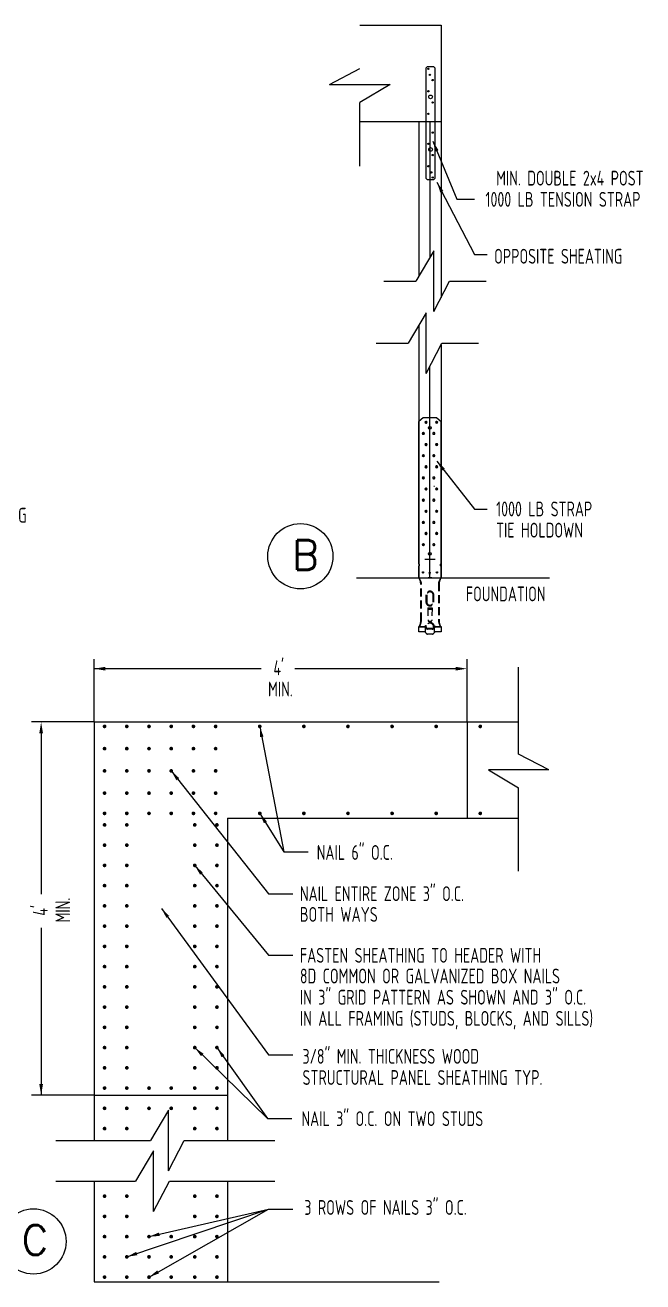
# Model space of a CAD drawing. Header units: inches. Extents: x 683 to 9753, y -6805 to 20230.
# Drawn here: x 6996.8 to 7230.4, y -6536.9 to -6062.1 of the extents above; entities that cross this region are included whole.
import ezdxf

# ---------------------------------------------------------------- set-up
doc = ezdxf.new("R2010")
doc.units = ezdxf.units.IN
doc.header["$LTSCALE"] = 48
doc.header["$MEASUREMENT"] = 0
doc.linetypes.add('HIDDEN4', pattern=[0.09375, 0.0625, -0.03125])
doc.layers.add('DPIS-BL', color=9, linetype='Continuous')
doc.layers.add('DPIS-TEXT', color=7, linetype='Continuous')
doc.styles.add('ARCHITXT', font='ARCHITXT.shx')
doc.styles.add('DPIS-DIM', font='Simplex.shx', dxfattribs={"oblique": 15})
doc.styles.get("Standard").update_dxf_attribs({"font": 'simplex.shx', "oblique": 15})
doc.dimstyles.new('lennar', dxfattribs={"dimtxt": 5, "dimasz": 4, "dimexe": 3, "dimexo": 2, "dimgap": 2, "dimtad": 1, "dimdec": 4, "dimrnd": 0.125, "dimzin": 3, "dimdsep": 46, "dimlunit": 4, "dimtxsty": 'DPIS-DIM', "dimblk": 'ARCHTICK', "dimcen": 3, "dimdle": 3, "dimclrd": 2, "dimclre": 2, "dimclrt": 256, "dimadec": 0, "dimazin": 0, "dimtfac": 1, "dimtdec": 4, "dimtmove": 0, "dimatfit": 3, "dimfxl": 1, "dimtolj": 1, "dimtzin": 0, "dimarcsym": 0})

# ---------------------------------------------------------------- blocks, each defined once
blk = doc.blocks.new('A$C37462025')
for p, q in [((1.62, 0.18), (1.88, 0.44)), ((1.62, 0.18), (1.62, -20.53)), ((3.12, 0.44), (1.88, 0.44)), ((3.39, 0.18), (3.12, 0.44)), ((3.39, -20.53), (3.39, 0.18)), ((1.62, -20.53), (1.88, -20.8)), ((1.88, -20.8), (3.12, -20.8)), ((3.12, -20.8), (3.39, -20.53))]:
    blk.add_line(p, q)
for centre, radius in [((2.1, 0.09), 0.122), ((2.36, -1.06), 0.122), ((2.89, -2.03), 0.122), ((2.1, -4.16), 0.122), ((2.5, -5.22), 0.354), ((2.89, -6.28), 0.122), ((2.1, -8.41), 0.122), ((2.9, -11.95), 0.122), ((2.1, -14.07), 0.122), ((2.5, -15.13), 0.354), ((2.9, -16.19), 0.122), ((2.1, -18.32), 0.122), ((2.63, -19.47), 0.122), ((2.9, -20.44), 0.122)]:
    blk.add_circle(centre, radius)
blk = doc.blocks.new('A$C52C076BC')
for p, q in [((7.7, -0.41), (6.12, -1.81)), ((6.12, -55.67), (6.12, -1.81)), ((8.97, -1.83), (8.75, -1.83)), ((8.97, -1.92), (8.75, -1.92)), ((8.75, -2.4), (8.97, -2.4)), ((8.75, -2.49), (8.97, -2.49)), ((12.95, -1.83), (12.73, -1.83)), ((12.95, -1.92), (12.73, -1.92)), ((12.95, -2.4), (12.73, -2.4)), ((12.95, -2.49), (12.73, -2.49)), ((12.95, -0.41), (14.52, -1.81)), ((14.52, -55.67), (14.52, -1.81)), ((7.7, -6.03), (7.92, -6.03)), ((7.7, -6.12), (7.92, -6.12)), ((7.92, -6.6), (7.7, -6.6)), ((7.92, -6.69), (7.7, -6.69)), ((11.9, -6.03), (11.68, -6.03)), ((11.9, -6.12), (11.68, -6.12)), ((11.68, -6.6), (11.9, -6.6)), ((11.68, -6.69), (11.9, -6.69)), ((8.97, -10.23), (8.75, -10.23)), ((8.97, -10.32), (8.75, -10.32)), ((8.75, -10.8), (8.97, -10.8)), ((8.75, -10.89), (8.97, -10.89)), ((12.95, -10.23), (12.73, -10.23)), ((12.95, -10.32), (12.73, -10.32)), ((12.95, -10.8), (12.73, -10.8)), ((12.95, -10.89), (12.73, -10.89)), ((7.7, -14.43), (7.92, -14.43)), ((7.7, -14.52), (7.92, -14.52)), ((7.92, -15), (7.7, -15)), ((7.92, -15.09), (7.7, -15.09)), ((8.97, -18.63), (8.75, -18.63)), ((8.97, -18.72), (8.75, -18.72)), ((11.9, -14.43), (11.68, -14.43)), ((11.9, -14.52), (11.68, -14.52)), ((11.68, -15), (11.9, -15)), ((11.68, -15.09), (11.9, -15.09)), ((12.95, -18.63), (12.73, -18.63)), ((12.95, -18.72), (12.73, -18.72)), ((7.7, -22.83), (7.92, -22.83)), ((7.7, -22.92), (7.92, -22.92)), ((7.92, -23.4), (7.7, -23.4)), ((7.92, -23.49), (7.7, -23.49)), ((8.75, -19.2), (8.97, -19.2)), ((8.75, -19.29), (8.97, -19.29)), ((11.9, -22.92), (11.68, -22.92)), ((11.68, -23.4), (11.9, -23.4)), ((11.68, -23.49), (11.9, -23.49)), ((12.95, -19.2), (12.73, -19.2)), ((12.95, -19.29), (12.73, -19.29)), ((8.97, -27.03), (8.75, -27.03)), ((8.97, -27.12), (8.75, -27.12)), ((8.75, -27.6), (8.97, -27.6)), ((8.75, -27.69), (8.97, -27.69)), ((12.02, -26.34), (11.8, -26.34)), ((12.95, -27.03), (12.73, -27.03)), ((12.95, -27.12), (12.73, -27.12)), ((12.95, -27.6), (12.73, -27.6)), ((12.95, -27.69), (12.73, -27.69)), ((7.7, -31.23), (7.92, -31.23)), ((7.7, -31.32), (7.92, -31.32)), ((7.92, -31.8), (7.7, -31.8)), ((7.92, -31.89), (7.7, -31.89)), ((11.9, -31.23), (11.68, -31.23)), ((11.9, -31.32), (11.68, -31.32)), ((11.68, -31.8), (11.9, -31.8)), ((11.68, -31.89), (11.9, -31.89)), ((8.97, -35.43), (8.75, -35.43)), ((8.97, -35.52), (8.75, -35.52)), ((8.75, -36), (8.97, -36)), ((8.75, -36.09), (8.97, -36.09)), ((12.95, -35.43), (12.73, -35.43)), ((12.95, -35.52), (12.73, -35.52)), ((12.95, -36), (12.73, -36)), ((12.95, -36.09), (12.73, -36.09)), ((7.7, -39.63), (7.92, -39.63)), ((7.7, -39.72), (7.92, -39.72)), ((7.92, -40.2), (7.7, -40.2)), ((7.92, -40.29), (7.7, -40.29)), ((11.9, -39.63), (11.68, -39.63)), ((11.9, -39.72), (11.68, -39.72)), ((11.68, -40.2), (11.9, -40.2)), ((11.68, -40.29), (11.9, -40.29)), ((8.97, -43.83), (8.75, -43.83)), ((8.97, -43.92), (8.75, -43.92)), ((8.75, -44.4), (8.97, -44.4)), ((8.75, -44.49), (8.97, -44.49)), ((12.95, -43.83), (12.73, -43.83)), ((12.95, -43.92), (12.73, -43.92)), ((12.95, -44.4), (12.73, -44.4)), ((12.95, -44.49), (12.73, -44.49)), ((7.7, -48.03), (7.92, -48.03)), ((7.7, -48.12), (7.92, -48.12)), ((7.92, -48.6), (7.7, -48.6)), ((7.92, -48.69), (7.7, -48.69)), ((11.9, -48.03), (11.68, -48.03)), ((11.9, -48.12), (11.68, -48.12)), ((11.68, -48.6), (11.9, -48.6)), ((11.68, -48.69), (11.9, -48.69)), ((6.12, -60.96), (6.12, -56.46)), ((6.41, -56.17), (6.41, -55.95)), ((12.25, -53.96), (8.4, -53.96)), ((14.24, -56.17), (14.24, -55.95)), ((14.52, -60.96), (14.52, -56.46)), ((11.02, -60.94), (9.62, -60.94)), ((9.62, -60.94), (9.62, -60.98)), ((11.02, -60.98), (9.62, -60.98)), ((10.06, -58.86), (10.59, -58.86)), ((10.32, -59.84), (10.06, -58.86)), ((10.32, -58.86), (10.32, -57.88)), ((10.32, -59.84), (10.59, -58.86)), ((11.02, -60.98), (11.02, -60.94)), ((14.52, -59.56), (14.52, -60.96))]:
    blk.add_line(p, q)
at = {"linetype": 'Continuous'}
blk.add_line((12.95, -0.41), (7.7, -0.41), dxfattribs=at)
at = {"color": 9, "linetype": 'HIDDEN4'}
for p, q in [((6.82, -76.96), (6.82, -62.98)), ((7.1, -76.96), (7.1, -62.98)), ((13.55, -62.98), (13.55, -76.96)), ((13.82, -62.98), (13.82, -76.96)), ((8.82, -67.31), (8.82, -70.14)), ((9.1, -67.31), (9.1, -70.14)), ((11.55, -70.14), (11.55, -67.31)), ((11.83, -70.14), (11.83, -67.31)), ((9.49, -72.23), (9.62, -77.06)), ((9.49, -72.23), (11.16, -72.23)), ((9.5, -72.51), (11.15, -72.51)), ((9.51, -72.79), (11.14, -72.79)), ((11.16, -72.23), (11.03, -77.06)), ((6.12, -79.27), (8.21, -79.27)), ((6.12, -81.29), (6.12, -79.27)), ((8.21, -79.52), (6.12, -79.52)), ((8.65, -79.33), (8.65, -79.4)), ((8.65, -81.5), (8.65, -79.73)), ((8.92, -79.33), (8.92, -79.7)), ((11.22, -80.01), (9.43, -80.01)), ((11.21, -80.26), (9.44, -80.26)), ((9.79, -77.24), (10.85, -77.24)), ((11.72, -79.7), (11.72, -79.33)), ((12, -79.4), (12, -79.33)), ((12, -81.5), (12, -79.73)), ((12.44, -79.27), (14.52, -79.27)), ((14.52, -79.52), (12.44, -79.52)), ((14.52, -79.27), (14.52, -81.29)), ((8.21, -81.29), (6.12, -81.29)), ((11.17, -82.12), (9.48, -82.12)), ((14.52, -81.29), (12.44, -81.29))]:
    blk.add_line(p, q, dxfattribs=at)
for centre, radius in [((10.32, -4.26), 0.525), ((10.32, -51.86), 0.525), ((7.7, -58.86), 0.239), ((12.95, -58.86), 0.239)]:
    blk.add_circle(centre, radius)
for centre, radius, start, end in [((8.75, -2.16), 0.327, 90, 270), ((8.75, -2.16), 0.239, 90, 270), ((8.97, -2.16), 0.327, 270, 90), ((8.97, -2.16), 0.239, 270, 90), ((12.73, -2.16), 0.327, 90, 270), ((12.73, -2.16), 0.239, 90, 270), ((12.95, -2.16), 0.327, 270, 90), ((12.95, -2.16), 0.239, 270, 90), ((7.7, -6.36), 0.327, 90, 270), ((7.7, -6.36), 0.239, 90, 270), ((7.92, -6.36), 0.327, 270, 90), ((7.92, -6.36), 0.239, 270, 90), ((11.68, -6.36), 0.327, 90, 270), ((11.68, -6.36), 0.239, 90, 270), ((11.9, -6.36), 0.327, 270, 90), ((11.9, -6.36), 0.239, 270, 90), ((8.75, -10.56), 0.327, 90, 270), ((8.75, -10.56), 0.239, 90, 270), ((8.97, -10.56), 0.327, 270, 90), ((8.97, -10.56), 0.239, 270, 90), ((12.73, -10.56), 0.327, 90, 270), ((12.73, -10.56), 0.239, 90, 270), ((12.95, -10.56), 0.327, 270, 90), ((12.95, -10.56), 0.239, 270, 90), ((7.7, -14.76), 0.327, 90, 270), ((7.7, -14.76), 0.239, 90, 270), ((7.92, -14.76), 0.327, 270, 90), ((7.92, -14.76), 0.239, 270, 90), ((8.75, -18.96), 0.327, 90, 270), ((8.75, -18.96), 0.239, 90, 270), ((8.97, -18.96), 0.327, 270, 90), ((8.97, -18.96), 0.239, 270, 90), ((11.68, -14.76), 0.327, 90, 270), ((11.68, -14.76), 0.239, 90, 270), ((11.9, -14.76), 0.327, 270, 90), ((11.9, -14.76), 0.239, 270, 90), ((12.73, -18.96), 0.327, 90, 270), ((12.73, -18.96), 0.239, 90, 270), ((12.95, -18.96), 0.327, 270, 90), ((12.95, -18.96), 0.239, 270, 90), ((7.7, -23.16), 0.327, 90, 270), ((7.7, -23.16), 0.239, 90, 270), ((7.92, -23.16), 0.327, 270, 90), ((7.92, -23.16), 0.239, 270, 90), ((11.68, -23.16), 0.327, 90, 270), ((11.68, -23.16), 0.239, 90, 270), ((11.9, -23.16), 0.327, 270, 90), ((11.9, -23.16), 0.239, 270, 90), ((8.75, -27.36), 0.327, 90, 270), ((8.75, -27.36), 0.239, 90, 270), ((8.97, -27.36), 0.327, 270, 90), ((8.97, -27.36), 0.239, 270, 90), ((12.73, -27.36), 0.327, 90, 270), ((12.73, -27.36), 0.239, 90, 270), ((12.95, -27.36), 0.327, 270, 90), ((12.95, -27.36), 0.239, 270, 90), ((7.7, -31.56), 0.327, 90, 270), ((7.7, -31.56), 0.239, 90, 270), ((7.92, -31.56), 0.327, 270, 90), ((7.92, -31.56), 0.239, 270, 90), ((11.68, -31.56), 0.327, 90, 270), ((11.68, -31.56), 0.239, 90, 270), ((11.9, -31.56), 0.327, 270, 90), ((11.9, -31.56), 0.239, 270, 90), ((8.75, -35.76), 0.327, 90, 270), ((8.75, -35.76), 0.239, 90, 270), ((8.97, -35.76), 0.327, 270, 90), ((8.97, -35.76), 0.239, 270, 90), ((12.73, -35.76), 0.327, 90, 270), ((12.73, -35.76), 0.239, 90, 270), ((12.95, -35.76), 0.327, 270, 90), ((12.95, -35.76), 0.239, 270, 90), ((7.7, -39.96), 0.327, 90, 270), ((7.7, -39.96), 0.239, 90, 270), ((7.92, -39.96), 0.327, 270, 90), ((7.92, -39.96), 0.239, 270, 90), ((11.68, -39.96), 0.327, 90, 270), ((11.68, -39.96), 0.239, 90, 270), ((11.9, -39.96), 0.327, 270, 90), ((11.9, -39.96), 0.239, 270, 90), ((8.75, -44.16), 0.327, 90, 270), ((8.75, -44.16), 0.239, 90, 270), ((8.97, -44.16), 0.327, 270, 90), ((8.97, -44.16), 0.239, 270, 90), ((12.73, -44.16), 0.327, 90, 270), ((12.73, -44.16), 0.239, 90, 270), ((12.95, -44.16), 0.327, 270, 90), ((12.95, -44.16), 0.239, 270, 90), ((7.7, -48.36), 0.327, 90, 270), ((7.7, -48.36), 0.239, 90, 270), ((7.92, -48.36), 0.327, 270, 90), ((7.92, -48.36), 0.239, 270, 90), ((11.68, -48.36), 0.327, 90, 270), ((11.68, -48.36), 0.239, 90, 270), ((11.9, -48.36), 0.327, 270, 90), ((11.9, -48.36), 0.239, 270, 90), ((6.12, -55.95), 0.284, 0, 90), ((6.12, -56.17), 0.284, 270, 0), ((14.52, -55.95), 0.284, 90, 180), ((14.52, -56.17), 0.284, 180, 270)]:
    blk.add_arc(centre, radius, start, end)
for centre, radius, start, end in [((2.97, -63.73), 4.2, 10.3323, 41.3127), ((2.91, -63.21), 3.92, 3.3098, 34.9264), ((17.68, -63.73), 4.2, 138.6873, 169.6677), ((17.74, -63.21), 3.92, 145.0736, 176.6902), ((10.32, -67.46), 1.51, 6.0751, 173.9249), ((10.32, -67.44), 1.23, 6.0751, 173.9249), ((10.32, -69.98), 1.51, 186.0751, 353.9249), ((10.32, -70.01), 1.23, 186.0751, 353.9249), ((2.91, -77.28), 3.92, 329.5016, 4.6192), ((2.9, -76.83), 4.2, 324.6232, 358.2973), ((8.21, -80.07), 0.804, 27.4144, 90), ((8.21, -80.07), 0.554, 27.4174, 90), ((10.32, -79.44), 1.68, 3.741, 176.259), ((9.44, -79.43), 0.832, 207.4174, 270), ((10.32, -79.43), 1.4, 3.741, 176.259), ((9.44, -79.43), 0.582, 207.4144, 270), ((9.79, -77.06), 0.175, 181.5115, 270), ((10.85, -77.06), 0.175, 270, 358.4885), ((11.21, -79.43), 0.582, 270, 332.5856), ((11.21, -79.43), 0.832, 270, 332.5826), ((12.44, -80.07), 0.804, 90, 152.5856), ((12.44, -80.07), 0.554, 90, 152.5826), ((17.75, -76.83), 4.2, 181.7027, 215.3768), ((17.73, -77.28), 3.92, 175.3808, 210.4984), ((8.21, -81.84), 0.554, 23.5782, 90), ((9.48, -81.29), 0.832, 203.5782, 270), ((11.17, -81.29), 0.832, 270, 336.4218), ((12.44, -81.84), 0.554, 90, 156.4218)]:
    blk.add_arc(centre, radius, start, end, dxfattribs=at)
blk.add_solid([(9.62, -60.98), (11.02, -60.98), (9.62, -60.94), (11.02, -60.94)])
blk = doc.blocks.new('_ArchTick')
at = {"color": 0, "const_width": 0.15}
blk.add_lwpolyline([(-0.5, -0.5), (0.5, 0.5)], dxfattribs=at)

msp = doc.modelspace()

# ---------------------------------------------------------------- linework, layer by layer
at = {"color": 6}
for p, q in [((7123.40746, -6062.11986), (7154.10549, -6062.11986)), ((7154.10549, -6062.11986), (7154.10549, -6165.0251)), ((7123.40746, -6098.51986), (7154.10549, -6098.51986)), ((7154.10549, -6182.89072), (7154.10549, -6270.96275)), ((7122.11011, -6270.96275), (7195.08767, -6270.96275)), ((7022.92486, -6325.24913), (7022.92486, -6483.47875)), ((7022.92486, -6325.24913), (7183.45026, -6325.24913)), ((7073.32486, -6361.64913), (7073.32486, -6483.47875)), ((7073.32486, -6361.64913), (7183.45026, -6361.64913)), ((7022.92486, -6498.7952), (7022.92486, -6536.85038)), ((7073.32486, -6498.7952), (7073.32486, -6536.85038)), ((7022.92486, -6536.85038), (7073.32486, -6536.85038)), ((7073.32486, -6536.85038), (7153.43149, -6536.85038))]:
    msp.add_line(p, q, dxfattribs=at)
for p, q in [((7111.9578, -6084.49377), (7123.40746, -6078.51863)), ((7111.9578, -6084.49377), (7134.85713, -6084.49377)), ((7134.85713, -6084.49377), (7123.40746, -6091.28486)), ((7123.40746, -6115.43646), (7123.40746, -6091.28486)), ((7145.70549, -6098.51986), (7145.70549, -6156.92375)), ((7149.90549, -6098.51986), (7149.90549, -6149.84261)), ((7151.3443, -6147.41679), (7144.55322, -6158.86646)), ((7151.3443, -6170.31612), (7151.3443, -6147.41679)), ((7132.50082, -6158.86646), (7144.55322, -6158.86646)), ((7151.3443, -6170.31612), (7157.31945, -6158.86646)), ((7157.31945, -6158.86646), (7171.12015, -6158.86646)), ((7148.43718, -6170.85309), (7141.64609, -6182.30276)), ((7148.43718, -6193.75243), (7148.43718, -6170.85309)), ((7145.70549, -6175.45868), (7145.70549, -6270.96275)), ((7129.5937, -6182.30276), (7141.64609, -6182.30276)), ((7148.43718, -6193.75243), (7154.41232, -6182.30276)), ((7154.41232, -6182.30276), (7168.21303, -6182.30276)), ((7149.90549, -6270.96275), (7149.90549, -6190.93883)), ((7022.92486, -6325.24913), (7022.92486, -6301.63424)), ((7163.98928, -6325.24913), (7163.98928, -6301.63424)), ((7183.45026, -6337.47398), (7183.45026, -6304.60176)), ((7022.92486, -6325.24913), (6999.30997, -6325.24913)), ((7163.98928, -6325.24913), (7163.98928, -6361.64913)), ((7194.89992, -6343.44913), (7183.45026, -6337.47398)), ((7172.00059, -6343.44913), (7183.45026, -6350.24021)), ((7194.89992, -6343.44913), (7172.00059, -6343.44913)), ((7183.45026, -6381.74635), (7183.45026, -6350.24021)), ((7022.92486, -6466.31355), (6999.30997, -6466.31355)), ((7022.92486, -6466.31355), (7073.32486, -6466.31355)), ((7050.99654, -6472.02908), (7044.20546, -6483.47875)), ((7050.99654, -6494.92841), (7050.99654, -6472.02908)), ((7008.47324, -6483.47875), (7044.20546, -6483.47875)), ((7050.99654, -6494.92841), (7056.97169, -6483.47875)), ((7056.97169, -6483.47875), (7091.21782, -6483.47875)), ((7045.39654, -6487.34553), (7038.60546, -6498.7952)), ((7045.39654, -6510.24486), (7045.39654, -6487.34553)), ((7008.47324, -6498.7952), (7038.60546, -6498.7952)), ((7045.39654, -6510.24486), (7051.37169, -6498.7952)), ((7051.37169, -6498.7952), (7091.21782, -6498.7952))]:
    msp.add_line(p, q)
for points in [[(7086.06234, -6305.22057), (7022.92486, -6305.22057)], [(7159.63674, -6305.22057), (7098.78234, -6305.22057)], [(7002.8963, -6329.60167), (7002.8963, -6390.45607)], [(7002.8963, -6403.17607), (7002.8963, -6466.31355)]]:
    msp.add_lwpolyline(points)
at = {"const_width": 0.7}
for points in [[(7026.52861, -6327.02563, 1), (7027.22861, -6327.02563, 1)], [(7034.92861, -6327.02563, 1), (7035.62861, -6327.02563, 1)], [(7043.32861, -6327.02563, 1), (7044.02861, -6327.02563, 1)], [(7051.72861, -6327.02563, 1), (7052.42861, -6327.02563, 1)], [(7060.12861, -6327.02563, 1), (7060.82861, -6327.02563, 1)], [(7068.52861, -6327.02563, 1), (7069.22861, -6327.02563, 1)], [(7085.20485, -6327.02563, 1), (7085.90485, -6327.02563, 1)], [(7101.8811, -6327.02563, 1), (7102.5811, -6327.02563, 1)], [(7118.55734, -6327.02563, 1), (7119.25734, -6327.02563, 1)], [(7135.23358, -6327.02563, 1), (7135.93358, -6327.02563, 1)], [(7151.90983, -6327.02563, 1), (7152.60983, -6327.02563, 1)], [(7168.58607, -6327.02563, 1), (7169.28607, -6327.02563, 1)], [(7026.52861, -6335.42563, 1), (7027.22861, -6335.42563, 1)], [(7034.92861, -6335.42563, 1), (7035.62861, -6335.42563, 1)], [(7043.32861, -6335.42563, 1), (7044.02861, -6335.42563, 1)], [(7051.72861, -6335.42563, 1), (7052.42861, -6335.42563, 1)], [(7060.12861, -6335.42563, 1), (7060.82861, -6335.42563, 1)], [(7068.52861, -6335.42563, 1), (7069.22861, -6335.42563, 1)], [(7026.52861, -6343.82563, 1), (7027.22861, -6343.82563, 1)], [(7034.92861, -6343.82563, 1), (7035.62861, -6343.82563, 1)], [(7043.32861, -6343.82563, 1), (7044.02861, -6343.82563, 1)], [(7051.72861, -6343.82563, 1), (7052.42861, -6343.82563, 1)], [(7060.12861, -6343.82563, 1), (7060.82861, -6343.82563, 1)], [(7068.52861, -6343.82563, 1), (7069.22861, -6343.82563, 1)], [(7026.52861, -6352.22563, 1), (7027.22861, -6352.22563, 1)], [(7034.92861, -6352.22563, 1), (7035.62861, -6352.22563, 1)], [(7043.32861, -6352.22563, 1), (7044.02861, -6352.22563, 1)], [(7051.72861, -6352.22563, 1), (7052.42861, -6352.22563, 1)], [(7060.12861, -6352.22563, 1), (7060.82861, -6352.22563, 1)], [(7068.52861, -6352.22563, 1), (7069.22861, -6352.22563, 1)], [(7026.52861, -6359.87262, -1), (7027.22861, -6359.87262, -1)], [(7034.92861, -6359.87262, -1), (7035.62861, -6359.87262, -1)], [(7043.32861, -6359.87262, -1), (7044.02861, -6359.87262, -1)], [(7051.72861, -6359.87262, -1), (7052.42861, -6359.87262, -1)], [(7060.12861, -6359.87262, -1), (7060.82861, -6359.87262, -1)], [(7068.52861, -6359.87262, -1), (7069.22861, -6359.87262, -1)], [(7085.20485, -6359.87262, -1), (7085.90485, -6359.87262, -1)], [(7101.8811, -6359.87262, -1), (7102.5811, -6359.87262, -1)], [(7118.55734, -6359.87262, -1), (7119.25734, -6359.87262, -1)], [(7135.23358, -6359.87262, -1), (7135.93358, -6359.87262, -1)], [(7151.90983, -6359.87262, -1), (7152.60983, -6359.87262, -1)], [(7168.58607, -6359.87262, -1), (7169.28607, -6359.87262, -1)], [(7026.52861, -6364.23665, 1), (7027.22861, -6364.23665, 1)], [(7034.92861, -6364.23665, 1), (7035.62861, -6364.23665, 1)], [(7061.32111, -6364.23665, -1), (7060.62111, -6364.23665, -1)], [(7069.72111, -6364.23665, -1), (7069.02111, -6364.23665, -1)], [(7026.52861, -6371.88365, -1), (7027.22861, -6371.88365, -1)], [(7034.92861, -6371.88365, -1), (7035.62861, -6371.88365, -1)], [(7061.32111, -6371.88365, 1), (7060.62111, -6371.88365, 1)], [(7069.72111, -6371.88365, 1), (7069.02111, -6371.88365, 1)], [(7026.52861, -6379.53064, -1), (7027.22861, -6379.53064, -1)], [(7034.92861, -6379.53064, -1), (7035.62861, -6379.53064, -1)], [(7061.32111, -6379.53064, 1), (7060.62111, -6379.53064, 1)], [(7069.72111, -6379.53064, 1), (7069.02111, -6379.53064, 1)], [(7026.52861, -6387.17764, -1), (7027.22861, -6387.17764, -1)], [(7034.92861, -6387.17764, -1), (7035.62861, -6387.17764, -1)], [(7061.32111, -6387.17764, 1), (7060.62111, -6387.17764, 1)], [(7069.72111, -6387.17764, 1), (7069.02111, -6387.17764, 1)], [(7026.52861, -6394.82464, -1), (7027.22861, -6394.82464, -1)], [(7034.92861, -6394.82464, -1), (7035.62861, -6394.82464, -1)], [(7061.32111, -6394.82464, 1), (7060.62111, -6394.82464, 1)], [(7069.72111, -6394.82464, 1), (7069.02111, -6394.82464, 1)], [(7026.52861, -6402.47163, -1), (7027.22861, -6402.47163, -1)], [(7034.92861, -6402.47163, -1), (7035.62861, -6402.47163, -1)], [(7061.32111, -6402.47163, 1), (7060.62111, -6402.47163, 1)], [(7069.72111, -6402.47163, 1), (7069.02111, -6402.47163, 1)], [(7026.52861, -6410.11863, -1), (7027.22861, -6410.11863, -1)], [(7034.92861, -6410.11863, -1), (7035.62861, -6410.11863, -1)], [(7061.32111, -6410.11863, 1), (7060.62111, -6410.11863, 1)], [(7069.72111, -6410.11863, 1), (7069.02111, -6410.11863, 1)], [(7026.52861, -6417.76562, -1), (7027.22861, -6417.76562, -1)], [(7034.92861, -6417.76562, -1), (7035.62861, -6417.76562, -1)], [(7061.32111, -6417.76562, 1), (7060.62111, -6417.76562, 1)], [(7069.72111, -6417.76562, 1), (7069.02111, -6417.76562, 1)], [(7026.52861, -6425.41262, -1), (7027.22861, -6425.41262, -1)], [(7034.92861, -6425.41262, -1), (7035.62861, -6425.41262, -1)], [(7061.32111, -6425.41262, 1), (7060.62111, -6425.41262, 1)], [(7069.72111, -6425.41262, 1), (7069.02111, -6425.41262, 1)], [(7026.52861, -6433.05962, -1), (7027.22861, -6433.05962, -1)], [(7034.92861, -6433.05962, -1), (7035.62861, -6433.05962, -1)], [(7061.32111, -6433.05962, 1), (7060.62111, -6433.05962, 1)], [(7069.72111, -6433.05962, 1), (7069.02111, -6433.05962, 1)], [(7026.52861, -6440.70661, -1), (7027.22861, -6440.70661, -1)], [(7034.92861, -6440.70661, -1), (7035.62861, -6440.70661, -1)], [(7061.32111, -6440.70661, 1), (7060.62111, -6440.70661, 1)], [(7069.72111, -6440.70661, 1), (7069.02111, -6440.70661, 1)], [(7026.52861, -6448.35361, -1), (7027.22861, -6448.35361, -1)], [(7034.92861, -6448.35361, -1), (7035.62861, -6448.35361, -1)], [(7061.32111, -6448.35361, 1), (7060.62111, -6448.35361, 1)], [(7069.72111, -6448.35361, 1), (7069.02111, -6448.35361, 1)], [(7026.52861, -6456.0006, -1), (7027.22861, -6456.0006, -1)], [(7034.92861, -6456.0006, -1), (7035.62861, -6456.0006, -1)], [(7061.32111, -6456.0006, 1), (7060.62111, -6456.0006, 1)], [(7069.72111, -6456.0006, 1), (7069.02111, -6456.0006, 1)], [(7026.52861, -6463.6476, -1), (7027.22861, -6463.6476, -1)], [(7034.92861, -6463.6476, -1), (7035.62861, -6463.6476, -1)], [(7043.32861, -6463.6476, -1), (7044.02861, -6463.6476, -1)], [(7051.72861, -6463.6476, -1), (7052.42861, -6463.6476, -1)], [(7061.32111, -6463.6476, 1), (7060.62111, -6463.6476, 1)], [(7069.72111, -6463.6476, 1), (7069.02111, -6463.6476, 1)], [(7026.52861, -6471.29459, -1), (7027.22861, -6471.29459, -1)], [(7034.92861, -6471.29459, -1), (7035.62861, -6471.29459, -1)], [(7043.32861, -6471.29459, -1), (7044.02861, -6471.29459, -1)], [(7051.72861, -6471.29459, -1), (7052.42861, -6471.29459, -1)], [(7061.32111, -6471.29459, 1), (7060.62111, -6471.29459, 1)], [(7069.72111, -6471.29459, 1), (7069.02111, -6471.29459, 1)], [(7026.52861, -6478.94159, -1), (7027.22861, -6478.94159, -1)], [(7034.92861, -6478.94159, -1), (7035.62861, -6478.94159, -1)], [(7061.32111, -6478.94159, 1), (7060.62111, -6478.94159, 1)], [(7069.72111, -6478.94159, 1), (7069.02111, -6478.94159, 1)], [(7026.52861, -6504.47056, -1), (7027.22861, -6504.47056, -1)], [(7034.92861, -6504.47056, -1), (7035.62861, -6504.47056, -1)], [(7061.32111, -6504.47056, 1), (7060.62111, -6504.47056, 1)], [(7069.72111, -6504.47056, 1), (7069.02111, -6504.47056, 1)], [(7026.52861, -6512.11756, -1), (7027.22861, -6512.11756, -1)], [(7034.92861, -6512.11756, -1), (7035.62861, -6512.11756, -1)], [(7061.32111, -6512.11756, 1), (7060.62111, -6512.11756, 1)], [(7069.72111, -6512.11756, 1), (7069.02111, -6512.11756, 1)], [(7026.52861, -6519.76455, -1), (7027.22861, -6519.76455, -1)], [(7034.92861, -6519.76455, -1), (7035.62861, -6519.76455, -1)], [(7043.32861, -6519.76455, -1), (7044.02861, -6519.76455, -1)], [(7051.72861, -6519.76455, -1), (7052.42861, -6519.76455, -1)], [(7061.32111, -6519.76455, 1), (7060.62111, -6519.76455, 1)], [(7069.72111, -6519.76455, 1), (7069.02111, -6519.76455, 1)], [(7026.52861, -6527.41155, -1), (7027.22861, -6527.41155, -1)], [(7034.92861, -6527.41155, -1), (7035.62861, -6527.41155, -1)], [(7043.32861, -6527.41155, -1), (7044.02861, -6527.41155, -1)], [(7051.72861, -6527.41155, -1), (7052.42861, -6527.41155, -1)], [(7061.32111, -6527.41155, 1), (7060.62111, -6527.41155, 1)], [(7069.72111, -6527.41155, 1), (7069.02111, -6527.41155, 1)], [(7026.52861, -6535.05854, -1), (7027.22861, -6535.05854, -1)], [(7034.92861, -6535.05854, -1), (7035.62861, -6535.05854, -1)], [(7043.32861, -6535.05854, -1), (7044.02861, -6535.05854, -1)], [(7051.72861, -6535.05854, -1), (7052.42861, -6535.05854, -1)], [(7061.32111, -6535.05854, 1), (7060.62111, -6535.05854, 1)], [(7069.72111, -6535.05854, 1), (7069.02111, -6535.05854, 1)]]:
    msp.add_lwpolyline(points, format="xyb", close=True, dxfattribs=at)
at = {"color": 6}
for centre in [(7100.91292, -6262.74727), (6999.98875, -6521.57431)]:
    msp.add_circle(centre, 12.32306, dxfattribs=at)
for points in [[(7027.12486, -6305.92057), (7022.92486, -6305.22057), (7027.12486, -6304.52057)], [(7159.63674, -6304.52057), (7163.83674, -6305.22057), (7159.63674, -6305.92057)], [(7002.1963, -6329.60167), (7002.8963, -6325.40167), (7003.5963, -6329.60167)], [(7003.5963, -6462.11355), (7002.8963, -6466.31355), (7002.1963, -6462.11355)]]:
    msp.add_solid(points)

# ---------------------------------------------------------------- block references
at = {"layer": 'DPIS-BL', "color": 5, "xscale": 2.000941619585686, "yscale": 2.000941619585686, "zscale": 2.000941619585686}
msp.add_blockref('A$C37462025', (7145.13533, -6078.79195), dxfattribs=at)
at = {"layer": 'DPIS-BL', "color": 5}
msp.add_blockref('A$C52C076BC', (7139.58111, -6210.0013), dxfattribs=at)

# ---------------------------------------------------------------- texts
at = {"style": 'ARCHITXT', "width": 0.8}
for s, p in [('MIN. DOUBLE 2x4 POST', (7174.91785, -6122.72743)), ('1000 LB TENSION STRAP', (7170.88175, -6130.73345)), ('OPPOSITE SHEATING', (7174.16214, -6152.22775)), ('1000 LB STRAP', (7174.91785, -6247.68976)), ('MIDHEIGHT, ONE ROW OF TYP. SHEATHING-TO-FRAMING', (6863.32483, -6250.05339)), ('TIE HOLDOWN', (7174.91785, -6255.68976)), ('FOUNDATION', (7163.48096, -6279.77733)), ("4'", (7090.71413, -6307.69654)), ('MIN.', (7088.68181, -6315.73698)), ('NAIL 6" O.C.', (7107.10271, -6377.44406)), ('NAIL ENTIRE ZONE 3" O.C.', (7100.74702, -6393.01916)), ('BOTH WAYS', (7100.74702, -6400.8468)), ('FASTEN SHEATHING TO HEADER WITH', (7100.74702, -6416.29702)), ('8D COMMON OR GALVANIZED BOX NAILS', (7100.74702, -6424.12467)), ('IN 3" GRID PATTERN AS SHOWN AND 3" O.C.', (7100.74702, -6432.12467)), ('IN ALL FRAMING (STUDS, BLOCKS, AND SILLS)', (7100.74702, -6440.12467)), ('3/8" MIN. THICKNESS WOOD', (7101.72153, -6454.46172)), ('STRUCTURAL PANEL SHEATHING TYP.', (7101.72153, -6462.46172)), ('NAIL 3" O.C. ON TWO STUDS', (7101.32047, -6477.99621)), ('3 ROWS OF NAILS 3" O.C.', (7102.41789, -6511.54834))]:
    msp.add_text(s, height=5.6, dxfattribs=at).set_placement(p)
at = {"color": 2}
for s, p in [('B', (7097.79076, -6267.83344)), ('C', (6995.50306, -6526.66048))]:
    msp.add_text(s, height=11.2, dxfattribs=at).set_placement(p)
at = {"style": 'ARCHITXT', "width": 0.8}
for s, p in [('MIN.', (7013.87643, -6401.10033)), ("4'", (7005.37228, -6398.52428))]:
    msp.add_text(s, height=5.6, rotation=90, dxfattribs=at).set_placement(p)

# ---------------------------------------------------------------- leaders
at = {"layer": 'DPIS-TEXT'}
for points in [[(7151.01943, -6105.92839), (7160.06513, -6127.86797), (7166.71315, -6127.86797)], [(7152.53933, -6121.47348), (7166.73795, -6148.78507), (7171.5979, -6148.78507)], [(7152.53933, -6226.83085), (7166.73795, -6244.99344), (7171.5979, -6244.99344)], [(7085.55485, -6327.02563), (7094.68643, -6374.36135), (7103.83225, -6374.36135)], [(7052.07861, -6343.82563), (7088.89474, -6390.21601), (7098.04056, -6390.21601)], [(7085.55485, -6359.87262), (7094.68643, -6374.36135)], [(7060.97111, -6379.53064), (7088.89474, -6413.49388), (7098.04056, -6413.49388)], [(7048.41939, -6395.74871), (7088.89474, -6451.09567), (7098.04056, -6451.09567)], [(7060.97111, -6448.35361), (7088.49369, -6475.19306), (7097.63951, -6475.19306)], [(7069.37111, -6448.35361), (7088.49369, -6475.19306)], [(7035.27861, -6527.41155), (7088.89474, -6509.38962), (7098.04056, -6509.38962)], [(7043.67861, -6535.05854), (7088.89474, -6509.38962)], [(7043.67861, -6519.76455), (7088.89474, -6509.38962)]]:
    msp.add_leader(points, dimstyle='lennar', override={"dimtad": 0, "dimclrd": 256}, dxfattribs=at)

doc.saveas('drawing.dxf')
